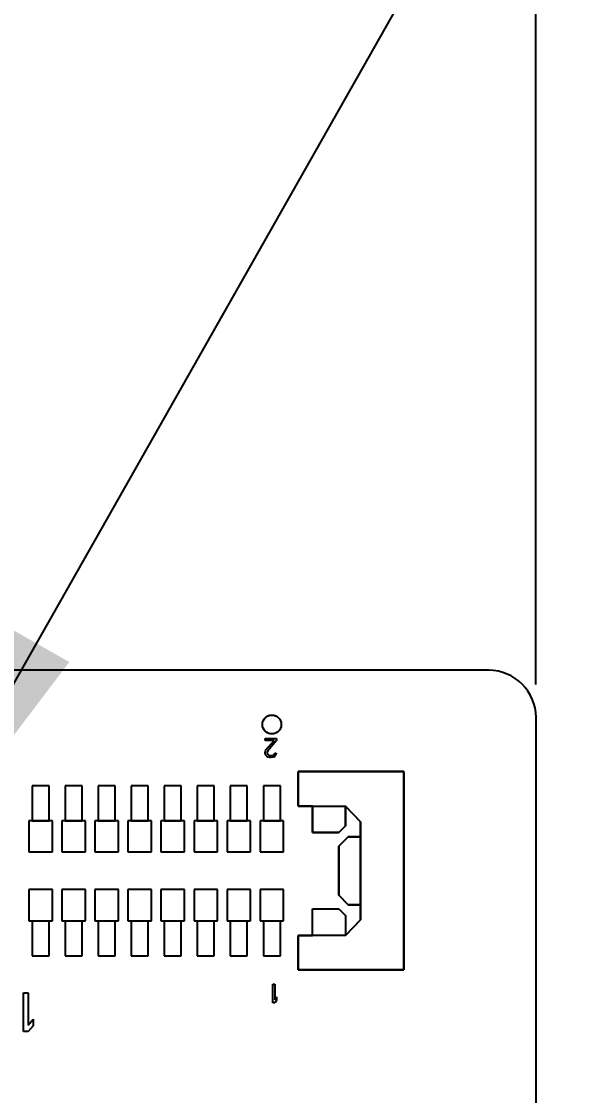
# Model space of a CAD drawing. Header units: millimetres. Extents: x 0 to 420, y 0 to 297.
# Drawn here: x 79.78 to 85.62, y 199.41 to 210.79 of the extents above; entities that cross this region are included whole.
import ezdxf

# ---------------------------------------------------------------- set-up
doc = ezdxf.new("R2010")
doc.units = ezdxf.units.MM
doc.header["$LTSCALE"] = 23.1
doc.layers.get('0').update_dxf_attribs({"linetype": 'CONTINUOUS'})
doc.layers.add('00_COPY_GEOM', color=7, linetype='CONTINUOUS')
doc.styles.get("Standard").update_dxf_attribs({"font": 'SIMPLEX.SHX', "width": 0.8})
doc.dimstyles.new('DIMSTYLE_7', dxfattribs={"dimtxt": 3, "dimasz": 3, "dimexe": 2, "dimexo": 0.35, "dimgap": 0.75, "dimtad": 0, "dimtih": 1, "dimtoh": 1, "dimdec": 3, "dimzin": 0, "dimdsep": 46, "dimtxsty": 'STANDARD', "dimblk": '_FILLED', "dimblk1": '_FILLED', "dimblk2": '_FILLED', "dimcen": 0.09, "dimadec": 3, "dimazin": 0, "dimtp": 0.2, "dimtm": 0.2, "dimtfac": 1, "dimtdec": 3, "dimtofl": 0, "dimtmove": 0, "dimatfit": 3, "dimldrblk": '_FILLED', "dimfxl": 1, "dimtolj": 1, "dimtzin": 0, "dimarcsym": 0})
doc.dimstyles.get("Standard").update_dxf_attribs({"dimtxt": 3, "dimasz": 3, "dimexe": 2, "dimexo": 0.35, "dimtad": 1, "dimdec": 3, "dimzin": 0, "dimdsep": 46, "dimtxsty": 'STANDARD', "dimblk": '_FILLED', "dimblk1": '_FILLED', "dimblk2": '_FILLED', "dimcen": 0.09, "dimadec": 3, "dimazin": 0, "dimtol": 1, "dimtp": 0.001, "dimtm": 0.001, "dimtfac": 1, "dimtdec": 3, "dimtofl": 0, "dimtmove": 0, "dimatfit": 3, "dimldrblk": '_FILLED', "dimfxl": 1, "dimtolj": 1, "dimtzin": 0, "dimarcsym": 0})

# ---------------------------------------------------------------- blocks, each defined once
blk = doc.blocks.new('*D22')
at = {"color": 2}
blk.add_line((85.235, 203.763), (85.235, 216.909), dxfattribs=at)
blk = doc.blocks.new('_FILLED')
at = {"color": 0, "linetype": 'BYBLOCK'}
blk.add_solid([(0, 0), (-1, 0.1333), (-1, -0.1333)], dxfattribs=at)

msp = doc.modelspace()

# ---------------------------------------------------------------- linework, layer by layer
at = {"color": 7}
for p, q in [((84.7351, 203.9129), (71.7351, 203.9129)), ((85.2351, 195.5098), (85.2351, 203.4129))]:
    msp.add_line(p, q, dxfattribs=at)
at = {"color": 2}
for p, q in [((82.3651, 203.1676), (82.3651, 203.1889)), ((82.3651, 203.1889), (82.4851, 203.1889)), ((82.4585, 203.1676), (82.3651, 203.1676)), ((82.3751, 203.074), (82.4585, 203.1676)), ((82.4851, 203.1676), (82.3918, 203.0612)), ((82.4851, 203.1889), (82.4851, 203.1676)), ((82.3651, 203.0442), (82.3685, 203.0612)), ((82.3651, 203.0357), (82.3651, 203.0442)), ((82.3685, 203.0187), (82.3651, 203.0357)), ((82.3685, 203.0612), (82.3751, 203.074)), ((82.3918, 203.0612), (82.3851, 203.0442)), ((82.3851, 203.0442), (82.3851, 203.0357)), ((82.3851, 203.0357), (82.3918, 203.0229)), ((82.3918, 203.0229), (82.4018, 203.0144)), ((82.4485, 203.0144), (82.4585, 203.0229)), ((82.4585, 203.0229), (82.4651, 203.0357)), ((82.4651, 203.0357), (82.4818, 203.0357)), ((82.4818, 203.0357), (82.4785, 203.0187)), ((82.3818, 203.0017), (82.3685, 203.0187)), ((82.3951, 202.9931), (82.3818, 203.0017)), ((82.4151, 202.9889), (82.3951, 202.9931)), ((82.4018, 203.0144), (82.4185, 203.0102)), ((82.4285, 202.9889), (82.4151, 202.9889)), ((82.4185, 203.0102), (82.4318, 203.0102)), ((82.4518, 202.9931), (82.4285, 202.9889)), ((82.4318, 203.0102), (82.4485, 203.0144)), ((82.4651, 203.0017), (82.4518, 202.9931)), ((82.4785, 203.0187), (82.4651, 203.0017)), ((82.7151, 202.8389), (82.7151, 202.4739)), ((83.8351, 202.8389), (82.7151, 202.8389)), ((83.8351, 200.7389), (83.8351, 202.8389)), ((79.8951, 202.6889), (79.8951, 202.3189)), ((80.0751, 202.6889), (79.8951, 202.6889)), ((80.0751, 202.3189), (80.0751, 202.6889)), ((80.2451, 202.6889), (80.2451, 202.3189)), ((80.4251, 202.6889), (80.2451, 202.6889)), ((80.4251, 202.3189), (80.4251, 202.6889)), ((80.5951, 202.6889), (80.5951, 202.3189)), ((80.7751, 202.6889), (80.5951, 202.6889)), ((80.7751, 202.3189), (80.7751, 202.6889)), ((80.9451, 202.6889), (80.9451, 202.3189)), ((81.1251, 202.6889), (80.9451, 202.6889)), ((81.1251, 202.3189), (81.1251, 202.6889)), ((81.2951, 202.6889), (81.2951, 202.3189)), ((81.4751, 202.6889), (81.2951, 202.6889)), ((81.4751, 202.3189), (81.4751, 202.6889)), ((81.6451, 202.6889), (81.6451, 202.3189)), ((81.8251, 202.6889), (81.6451, 202.6889)), ((81.8251, 202.3189), (81.8251, 202.6889)), ((81.9951, 202.6889), (81.9951, 202.3189)), ((82.1751, 202.6889), (81.9951, 202.6889)), ((82.1751, 202.3189), (82.1751, 202.6889)), ((82.3451, 202.6889), (82.3451, 202.3189)), ((82.5251, 202.6889), (82.3451, 202.6889)), ((82.5251, 202.3189), (82.5251, 202.6889)), ((82.7151, 202.4739), (83.2151, 202.4739)), ((82.8651, 202.1939), (82.8651, 202.4739)), ((83.2151, 202.4739), (83.2151, 202.2639)), ((83.2151, 202.4739), (83.3751, 202.3089)), ((79.8601, 202.3189), (79.8601, 201.9889)), ((80.1101, 202.3189), (79.8601, 202.3189)), ((80.1101, 201.9889), (80.1101, 202.3189)), ((80.2101, 202.3189), (80.2101, 201.9889)), ((80.4601, 202.3189), (80.2101, 202.3189)), ((80.4601, 201.9889), (80.4601, 202.3189)), ((80.5601, 202.3189), (80.5601, 201.9889)), ((80.8101, 202.3189), (80.5601, 202.3189)), ((80.8101, 201.9889), (80.8101, 202.3189)), ((80.9101, 202.3189), (80.9101, 201.9889)), ((81.1601, 202.3189), (80.9101, 202.3189)), ((81.1601, 201.9889), (81.1601, 202.3189)), ((81.2601, 202.3189), (81.2601, 201.9889)), ((81.5101, 202.3189), (81.2601, 202.3189)), ((81.5101, 201.9889), (81.5101, 202.3189)), ((81.6101, 202.3189), (81.6101, 201.9889)), ((81.8601, 202.3189), (81.6101, 202.3189)), ((81.8601, 201.9889), (81.8601, 202.3189)), ((81.9601, 202.3189), (81.9601, 201.9889)), ((82.2101, 202.3189), (81.9601, 202.3189)), ((82.2101, 201.9889), (82.2101, 202.3189)), ((82.3101, 202.3189), (82.3101, 201.9889)), ((82.5601, 202.3189), (82.3101, 202.3189)), ((82.5601, 201.9889), (82.5601, 202.3189)), ((83.2151, 202.2639), (83.1451, 202.1939)), ((83.3751, 202.3089), (83.3751, 201.2689)), ((83.1451, 202.1939), (82.8651, 202.1939)), ((83.2451, 202.1489), (83.1451, 202.0489)), ((83.3751, 202.1489), (83.2451, 202.1489)), ((83.1451, 202.0489), (83.1451, 201.5289)), ((79.8601, 201.9889), (80.1101, 201.9889)), ((80.2101, 201.9889), (80.4601, 201.9889)), ((80.5601, 201.9889), (80.8101, 201.9889)), ((80.9101, 201.9889), (81.1601, 201.9889)), ((81.2601, 201.9889), (81.5101, 201.9889)), ((81.6101, 201.9889), (81.8601, 201.9889)), ((81.9601, 201.9889), (82.2101, 201.9889)), ((82.3101, 201.9889), (82.5601, 201.9889)), ((79.8601, 201.5889), (79.8601, 201.2589)), ((80.1101, 201.5889), (79.8601, 201.5889)), ((80.1101, 201.2589), (80.1101, 201.5889)), ((80.2101, 201.5889), (80.2101, 201.2589)), ((80.4601, 201.5889), (80.2101, 201.5889)), ((80.4601, 201.2589), (80.4601, 201.5889)), ((80.5601, 201.5889), (80.5601, 201.2589)), ((80.8101, 201.5889), (80.5601, 201.5889)), ((80.8101, 201.2589), (80.8101, 201.5889)), ((80.9101, 201.5889), (80.9101, 201.2589)), ((81.1601, 201.5889), (80.9101, 201.5889)), ((81.1601, 201.2589), (81.1601, 201.5889)), ((81.2601, 201.5889), (81.2601, 201.2589)), ((81.5101, 201.5889), (81.2601, 201.5889)), ((81.5101, 201.2589), (81.5101, 201.5889)), ((81.6101, 201.5889), (81.6101, 201.2589)), ((81.8601, 201.5889), (81.6101, 201.5889)), ((81.8601, 201.2589), (81.8601, 201.5889)), ((81.9601, 201.5889), (81.9601, 201.2589)), ((82.2101, 201.5889), (81.9601, 201.5889)), ((82.2101, 201.2589), (82.2101, 201.5889)), ((82.3101, 201.5889), (82.3101, 201.2589)), ((82.5601, 201.5889), (82.3101, 201.5889)), ((82.5601, 201.2589), (82.5601, 201.5889)), ((83.1451, 201.5289), (83.2451, 201.4289)), ((83.2451, 201.4289), (83.3751, 201.4289)), ((82.8651, 201.1039), (82.8651, 201.3839)), ((82.8651, 201.3839), (83.1451, 201.3839)), ((83.1451, 201.3839), (83.2151, 201.3139)), ((79.8601, 201.2589), (80.1101, 201.2589)), ((79.8951, 201.2589), (79.8951, 200.8889)), ((80.0751, 200.8889), (80.0751, 201.2589)), ((80.2101, 201.2589), (80.4601, 201.2589)), ((80.2451, 201.2589), (80.2451, 200.8889)), ((80.4251, 200.8889), (80.4251, 201.2589)), ((80.5601, 201.2589), (80.8101, 201.2589)), ((80.5951, 201.2589), (80.5951, 200.8889)), ((80.7751, 200.8889), (80.7751, 201.2589)), ((80.9101, 201.2589), (81.1601, 201.2589)), ((80.9451, 201.2589), (80.9451, 200.8889)), ((81.1251, 200.8889), (81.1251, 201.2589)), ((81.2601, 201.2589), (81.5101, 201.2589)), ((81.2951, 201.2589), (81.2951, 200.8889)), ((81.4751, 200.8889), (81.4751, 201.2589)), ((81.6101, 201.2589), (81.8601, 201.2589)), ((81.6451, 201.2589), (81.6451, 200.8889)), ((81.8251, 200.8889), (81.8251, 201.2589)), ((81.9601, 201.2589), (82.2101, 201.2589)), ((81.9951, 201.2589), (81.9951, 200.8889)), ((82.1751, 200.8889), (82.1751, 201.2589)), ((82.3101, 201.2589), (82.5601, 201.2589)), ((82.3451, 201.2589), (82.3451, 200.8889)), ((82.5251, 200.8889), (82.5251, 201.2589)), ((83.2151, 201.3139), (83.2151, 201.1039)), ((83.3751, 201.2689), (83.2151, 201.1039)), ((82.7151, 201.1039), (82.7151, 200.7389)), ((83.2151, 201.1039), (82.7151, 201.1039)), ((79.8951, 200.8889), (80.0751, 200.8889)), ((80.2451, 200.8889), (80.4251, 200.8889)), ((80.5951, 200.8889), (80.7751, 200.8889)), ((80.9451, 200.8889), (81.1251, 200.8889)), ((81.2951, 200.8889), (81.4751, 200.8889)), ((81.6451, 200.8889), (81.8251, 200.8889)), ((81.9951, 200.8889), (82.1751, 200.8889)), ((82.3451, 200.8889), (82.5251, 200.8889)), ((82.7151, 200.7389), (83.8351, 200.7389)), ((82.4451, 200.3889), (82.4451, 200.5889)), ((82.4451, 200.5889), (82.4651, 200.5889)), ((82.4651, 200.5889), (82.4651, 200.4229)), ((79.8024, 200.0845), (79.8024, 200.4945)), ((79.8024, 200.4945), (79.8536, 200.4945)), ((79.8536, 200.4945), (79.8536, 200.1542)), ((82.4651, 200.4229), (82.4851, 200.4527)), ((82.4851, 200.4187), (82.4651, 200.3889)), ((82.4851, 200.4527), (82.4851, 200.4187)), ((82.4651, 200.3889), (82.4451, 200.3889)), ((79.8536, 200.1542), (79.9049, 200.2153)), ((79.9049, 200.2153), (79.9049, 200.1455)), ((79.8536, 200.0845), (79.8024, 200.0845)), ((79.9049, 200.1455), (79.8536, 200.0845))]:
    msp.add_line(p, q, dxfattribs=at)
for points in [[(82.3351, 203.3389), (82.3352, 203.3428), (82.3354, 203.3466), (82.3358, 203.3505), (82.3363, 203.3543), (82.337, 203.3582), (82.3378, 203.362), (82.3388, 203.3657), (82.3399, 203.3694), (82.3412, 203.3731), (82.3426, 203.3767), (82.3441, 203.3803), (82.3458, 203.3838), (82.3476, 203.3872), (82.3495, 203.3906), (82.3516, 203.3938), (82.3538, 203.397), (82.3561, 203.4002), (82.3585, 203.4032), (82.3611, 203.4061), (82.3637, 203.4089), (82.3665, 203.4116), (82.3694, 203.4142), (82.3723, 203.4167), (82.3754, 203.4191), (82.3786, 203.4214), (82.3818, 203.4235), (82.3851, 203.4255), (82.3885, 203.4274), (82.392, 203.4291), (82.3955, 203.4307), (82.3991, 203.4322), (82.4028, 203.4335), (82.4064, 203.4347), (82.4102, 203.4357), (82.414, 203.4366), (82.4178, 203.4374), (82.4216, 203.438), (82.4254, 203.4384), (82.4293, 203.4387), (82.4332, 203.4389), (82.4371, 203.4389), (82.4409, 203.4387), (82.4448, 203.4384), (82.4487, 203.438), (82.4525, 203.4374), (82.4563, 203.4366), (82.4601, 203.4357), (82.4638, 203.4347), (82.4675, 203.4335), (82.4711, 203.4322), (82.4747, 203.4307), (82.4783, 203.4291), (82.4817, 203.4274), (82.4851, 203.4255), (82.4884, 203.4235), (82.4917, 203.4214), (82.4948, 203.4191), (82.4979, 203.4167), (82.5009, 203.4142), (82.5038, 203.4116), (82.5065, 203.4089), (82.5092, 203.4061), (82.5117, 203.4032), (82.5142, 203.4002), (82.5165, 203.397), (82.5187, 203.3938), (82.5207, 203.3906), (82.5227, 203.3872), (82.5245, 203.3838), (82.5262, 203.3803), (82.5277, 203.3767), (82.5291, 203.3731), (82.5304, 203.3694), (82.5315, 203.3657), (82.5324, 203.362), (82.5333, 203.3582), (82.5339, 203.3543), (82.5344, 203.3505), (82.5348, 203.3466), (82.5351, 203.3428), (82.5351, 203.3389)], [(82.5351, 203.3389), (82.5351, 203.335), (82.5348, 203.3311), (82.5344, 203.3273), (82.5339, 203.3234), (82.5333, 203.3196), (82.5324, 203.3158), (82.5315, 203.3121), (82.5304, 203.3084), (82.5291, 203.3047), (82.5277, 203.3011), (82.5262, 203.2975), (82.5245, 203.294), (82.5227, 203.2906), (82.5207, 203.2872), (82.5187, 203.2839), (82.5165, 203.2807), (82.5142, 203.2776), (82.5117, 203.2746), (82.5092, 203.2717), (82.5065, 203.2689), (82.5038, 203.2662), (82.5009, 203.2636), (82.4979, 203.2611), (82.4948, 203.2587), (82.4917, 203.2564), (82.4884, 203.2543), (82.4851, 203.2523), (82.4817, 203.2504), (82.4783, 203.2487), (82.4747, 203.2471), (82.4711, 203.2456), (82.4675, 203.2443), (82.4638, 203.2431), (82.4601, 203.2421), (82.4563, 203.2412), (82.4525, 203.2404), (82.4487, 203.2398), (82.4448, 203.2394), (82.4409, 203.2391), (82.4371, 203.2389), (82.4332, 203.2389), (82.4293, 203.2391), (82.4254, 203.2394), (82.4216, 203.2398), (82.4178, 203.2404), (82.414, 203.2412), (82.4102, 203.2421), (82.4064, 203.2431), (82.4028, 203.2443), (82.3991, 203.2456), (82.3955, 203.2471), (82.392, 203.2487), (82.3885, 203.2504), (82.3851, 203.2523), (82.3818, 203.2543), (82.3786, 203.2564), (82.3754, 203.2587), (82.3723, 203.2611), (82.3694, 203.2636), (82.3665, 203.2662), (82.3637, 203.2689), (82.3611, 203.2717), (82.3585, 203.2746), (82.3561, 203.2776), (82.3538, 203.2807), (82.3516, 203.2839), (82.3495, 203.2872), (82.3476, 203.2906), (82.3458, 203.294), (82.3441, 203.2975), (82.3426, 203.3011), (82.3412, 203.3047), (82.3399, 203.3084), (82.3388, 203.3121), (82.3378, 203.3158), (82.337, 203.3196), (82.3363, 203.3234), (82.3358, 203.3273), (82.3354, 203.3311), (82.3352, 203.335), (82.3351, 203.3389)]]:
    msp.add_lwpolyline(points, dxfattribs=at)
at = {"color": 7}
msp.add_arc((84.7351, 203.4129), 0.5, 0, 90, dxfattribs=at)
at = {"layer": '00_COPY_GEOM', "color": 2}
for p, q in [((82.3651, 203.1676), (82.3651, 203.1889)), ((82.3651, 203.1889), (82.4851, 203.1889)), ((82.4585, 203.1676), (82.3651, 203.1676)), ((82.3751, 203.074), (82.4585, 203.1676)), ((82.4851, 203.1676), (82.3918, 203.0612)), ((82.4851, 203.1889), (82.4851, 203.1676)), ((82.3651, 203.0442), (82.3685, 203.0612)), ((82.3651, 203.0357), (82.3651, 203.0442)), ((82.3685, 203.0187), (82.3651, 203.0357)), ((82.3685, 203.0612), (82.3751, 203.074)), ((82.3918, 203.0612), (82.3851, 203.0442)), ((82.3851, 203.0442), (82.3851, 203.0357)), ((82.3851, 203.0357), (82.3918, 203.0229)), ((82.3918, 203.0229), (82.4018, 203.0144)), ((82.4485, 203.0144), (82.4585, 203.0229)), ((82.4585, 203.0229), (82.4651, 203.0357)), ((82.4651, 203.0357), (82.4818, 203.0357)), ((82.4818, 203.0357), (82.4785, 203.0187)), ((82.3818, 203.0017), (82.3685, 203.0187)), ((82.3951, 202.9931), (82.3818, 203.0017)), ((82.4151, 202.9889), (82.3951, 202.9931)), ((82.4018, 203.0144), (82.4185, 203.0102)), ((82.4285, 202.9889), (82.4151, 202.9889)), ((82.4185, 203.0102), (82.4318, 203.0102)), ((82.4518, 202.9931), (82.4285, 202.9889)), ((82.4318, 203.0102), (82.4485, 203.0144)), ((82.4651, 203.0017), (82.4518, 202.9931)), ((82.4785, 203.0187), (82.4651, 203.0017)), ((79.8951, 202.6889), (79.8951, 202.3189)), ((80.0751, 202.6889), (79.8951, 202.6889)), ((80.0751, 202.3189), (80.0751, 202.6889)), ((80.2451, 202.6889), (80.2451, 202.3189)), ((80.4251, 202.6889), (80.2451, 202.6889)), ((80.4251, 202.3189), (80.4251, 202.6889)), ((80.5951, 202.6889), (80.5951, 202.3189)), ((80.7751, 202.6889), (80.5951, 202.6889)), ((80.7751, 202.3189), (80.7751, 202.6889)), ((80.9451, 202.6889), (80.9451, 202.3189)), ((81.1251, 202.6889), (80.9451, 202.6889)), ((81.1251, 202.3189), (81.1251, 202.6889)), ((81.2951, 202.6889), (81.2951, 202.3189)), ((81.4751, 202.6889), (81.2951, 202.6889)), ((81.4751, 202.3189), (81.4751, 202.6889)), ((81.6451, 202.6889), (81.6451, 202.3189)), ((81.8251, 202.6889), (81.6451, 202.6889)), ((81.8251, 202.3189), (81.8251, 202.6889)), ((81.9951, 202.6889), (81.9951, 202.3189)), ((82.1751, 202.6889), (81.9951, 202.6889)), ((82.1751, 202.3189), (82.1751, 202.6889)), ((82.3451, 202.6889), (82.3451, 202.3189)), ((82.5251, 202.6889), (82.3451, 202.6889)), ((82.5251, 202.3189), (82.5251, 202.6889)), ((82.8651, 202.4739), (82.8651, 202.1939)), ((82.8651, 202.4739), (83.2151, 202.4739)), ((83.2151, 202.2639), (83.2151, 202.4739)), ((79.8951, 202.3189), (80.0751, 202.3189)), ((80.2451, 202.3189), (80.4251, 202.3189)), ((80.5951, 202.3189), (80.7751, 202.3189)), ((80.9451, 202.3189), (81.1251, 202.3189)), ((81.2951, 202.3189), (81.4751, 202.3189)), ((81.6451, 202.3189), (81.8251, 202.3189)), ((81.9951, 202.3189), (82.1751, 202.3189)), ((82.3451, 202.3189), (82.5251, 202.3189)), ((83.1451, 202.1939), (83.2151, 202.2639)), ((82.8651, 202.1939), (83.1451, 202.1939)), ((83.1451, 202.0489), (83.2451, 202.1489)), ((83.2451, 202.1489), (83.3751, 202.1489)), ((83.3751, 201.4289), (83.3751, 202.1489)), ((83.1451, 201.5289), (83.1451, 202.0489)), ((83.2451, 201.4289), (83.1451, 201.5289)), ((83.3751, 201.4289), (83.2451, 201.4289)), ((82.8651, 201.1039), (82.8651, 201.3839)), ((82.8651, 201.3839), (83.1451, 201.3839)), ((83.1451, 201.3839), (83.2151, 201.3139)), ((79.8951, 201.2589), (79.8951, 200.8889)), ((79.8951, 201.2589), (80.0751, 201.2589)), ((80.0751, 200.8889), (80.0751, 201.2589)), ((80.2451, 201.2589), (80.2451, 200.8889)), ((80.2451, 201.2589), (80.4251, 201.2589)), ((80.4251, 200.8889), (80.4251, 201.2589)), ((80.5951, 201.2589), (80.5951, 200.8889)), ((80.5951, 201.2589), (80.7751, 201.2589)), ((80.7751, 200.8889), (80.7751, 201.2589)), ((80.9451, 201.2589), (80.9451, 200.8889)), ((80.9451, 201.2589), (81.1251, 201.2589)), ((81.1251, 200.8889), (81.1251, 201.2589)), ((81.2951, 201.2589), (81.2951, 200.8889)), ((81.2951, 201.2589), (81.4751, 201.2589)), ((81.4751, 200.8889), (81.4751, 201.2589)), ((81.6451, 201.2589), (81.6451, 200.8889)), ((81.6451, 201.2589), (81.8251, 201.2589)), ((81.8251, 200.8889), (81.8251, 201.2589)), ((81.9951, 201.2589), (81.9951, 200.8889)), ((81.9951, 201.2589), (82.1751, 201.2589)), ((82.1751, 200.8889), (82.1751, 201.2589)), ((82.3451, 201.2589), (82.3451, 200.8889)), ((82.3451, 201.2589), (82.5251, 201.2589)), ((82.5251, 200.8889), (82.5251, 201.2589)), ((83.2151, 201.3139), (83.2151, 201.1039)), ((83.2151, 201.1039), (82.8651, 201.1039)), ((79.8951, 200.8889), (80.0751, 200.8889)), ((80.2451, 200.8889), (80.4251, 200.8889)), ((80.5951, 200.8889), (80.7751, 200.8889)), ((80.9451, 200.8889), (81.1251, 200.8889)), ((81.2951, 200.8889), (81.4751, 200.8889)), ((81.6451, 200.8889), (81.8251, 200.8889)), ((81.9951, 200.8889), (82.1751, 200.8889)), ((82.3451, 200.8889), (82.5251, 200.8889)), ((82.4451, 200.3889), (82.4451, 200.5889)), ((82.4451, 200.5889), (82.4651, 200.5889)), ((82.4651, 200.5889), (82.4651, 200.4229)), ((79.8024, 200.0845), (79.8024, 200.4945)), ((79.8024, 200.4945), (79.8536, 200.4945)), ((79.8536, 200.4945), (79.8536, 200.1542)), ((82.4651, 200.4229), (82.4851, 200.4527)), ((82.4851, 200.4187), (82.4651, 200.3889)), ((82.4851, 200.4527), (82.4851, 200.4187)), ((82.4651, 200.3889), (82.4451, 200.3889)), ((79.8536, 200.1542), (79.9049, 200.2153)), ((79.9049, 200.2153), (79.9049, 200.1455)), ((79.8536, 200.0845), (79.8024, 200.0845)), ((79.9049, 200.1455), (79.8536, 200.0845))]:
    msp.add_line(p, q, dxfattribs=at)
at = {"layer": '00_COPY_GEOM', "color": 1}
for p, q in [((82.7151, 202.4739), (82.7151, 202.8389)), ((82.7151, 202.8389), (83.8351, 202.8389)), ((83.8351, 202.8389), (83.8351, 200.7389)), ((82.8651, 202.4739), (82.7151, 202.4739)), ((83.3751, 202.3089), (83.2151, 202.4739)), ((79.8601, 202.3189), (79.8601, 201.9889)), ((79.8951, 202.3189), (79.8601, 202.3189)), ((80.1101, 202.3189), (80.0751, 202.3189)), ((80.1101, 201.9889), (80.1101, 202.3189)), ((80.2101, 202.3189), (80.2101, 201.9889)), ((80.2451, 202.3189), (80.2101, 202.3189)), ((80.4601, 202.3189), (80.4251, 202.3189)), ((80.4601, 201.9889), (80.4601, 202.3189)), ((80.5601, 202.3189), (80.5601, 201.9889)), ((80.5951, 202.3189), (80.5601, 202.3189)), ((80.8101, 202.3189), (80.7751, 202.3189)), ((80.8101, 201.9889), (80.8101, 202.3189)), ((80.9101, 202.3189), (80.9101, 201.9889)), ((80.9451, 202.3189), (80.9101, 202.3189)), ((81.1601, 202.3189), (81.1251, 202.3189)), ((81.1601, 201.9889), (81.1601, 202.3189)), ((81.2601, 202.3189), (81.2601, 201.9889)), ((81.2951, 202.3189), (81.2601, 202.3189)), ((81.5101, 202.3189), (81.4751, 202.3189)), ((81.5101, 201.9889), (81.5101, 202.3189)), ((81.6101, 202.3189), (81.6101, 201.9889)), ((81.6451, 202.3189), (81.6101, 202.3189)), ((81.8601, 202.3189), (81.8251, 202.3189)), ((81.8601, 201.9889), (81.8601, 202.3189)), ((81.9601, 202.3189), (81.9601, 201.9889)), ((81.9951, 202.3189), (81.9601, 202.3189)), ((82.2101, 202.3189), (82.1751, 202.3189)), ((82.2101, 201.9889), (82.2101, 202.3189)), ((82.3101, 202.3189), (82.3101, 201.9889)), ((82.3451, 202.3189), (82.3101, 202.3189)), ((82.5601, 202.3189), (82.5251, 202.3189)), ((82.5601, 201.9889), (82.5601, 202.3189)), ((83.3751, 202.1489), (83.3751, 202.3089)), ((79.8601, 201.9889), (80.1101, 201.9889)), ((80.2101, 201.9889), (80.4601, 201.9889)), ((80.5601, 201.9889), (80.8101, 201.9889)), ((80.9101, 201.9889), (81.1601, 201.9889)), ((81.2601, 201.9889), (81.5101, 201.9889)), ((81.6101, 201.9889), (81.8601, 201.9889)), ((81.9601, 201.9889), (82.2101, 201.9889)), ((82.3101, 201.9889), (82.5601, 201.9889)), ((79.8601, 201.5889), (79.8601, 201.2589)), ((80.1101, 201.5889), (79.8601, 201.5889)), ((80.1101, 201.2589), (80.1101, 201.5889)), ((80.2101, 201.5889), (80.2101, 201.2589)), ((80.4601, 201.5889), (80.2101, 201.5889)), ((80.4601, 201.2589), (80.4601, 201.5889)), ((80.5601, 201.5889), (80.5601, 201.2589)), ((80.8101, 201.5889), (80.5601, 201.5889)), ((80.8101, 201.2589), (80.8101, 201.5889)), ((80.9101, 201.5889), (80.9101, 201.2589)), ((81.1601, 201.5889), (80.9101, 201.5889)), ((81.1601, 201.2589), (81.1601, 201.5889)), ((81.2601, 201.5889), (81.2601, 201.2589)), ((81.5101, 201.5889), (81.2601, 201.5889)), ((81.5101, 201.2589), (81.5101, 201.5889)), ((81.6101, 201.5889), (81.6101, 201.2589)), ((81.8601, 201.5889), (81.6101, 201.5889)), ((81.8601, 201.2589), (81.8601, 201.5889)), ((81.9601, 201.5889), (81.9601, 201.2589)), ((82.2101, 201.5889), (81.9601, 201.5889)), ((82.2101, 201.2589), (82.2101, 201.5889)), ((82.3101, 201.5889), (82.3101, 201.2589)), ((82.5601, 201.5889), (82.3101, 201.5889)), ((82.5601, 201.2589), (82.5601, 201.5889)), ((83.3751, 201.2689), (83.3751, 201.4289)), ((79.8601, 201.2589), (79.8951, 201.2589)), ((80.0751, 201.2589), (80.1101, 201.2589)), ((80.2101, 201.2589), (80.2451, 201.2589)), ((80.4251, 201.2589), (80.4601, 201.2589)), ((80.5601, 201.2589), (80.5951, 201.2589)), ((80.7751, 201.2589), (80.8101, 201.2589)), ((80.9101, 201.2589), (80.9451, 201.2589)), ((81.1251, 201.2589), (81.1601, 201.2589)), ((81.2601, 201.2589), (81.2951, 201.2589)), ((81.4751, 201.2589), (81.5101, 201.2589)), ((81.6101, 201.2589), (81.6451, 201.2589)), ((81.8251, 201.2589), (81.8601, 201.2589)), ((81.9601, 201.2589), (81.9951, 201.2589)), ((82.1751, 201.2589), (82.2101, 201.2589)), ((82.3101, 201.2589), (82.3451, 201.2589)), ((82.5251, 201.2589), (82.5601, 201.2589)), ((83.2151, 201.1039), (83.3751, 201.2689)), ((82.7151, 200.7389), (82.7151, 201.1039)), ((82.7151, 201.1039), (82.8651, 201.1039)), ((83.8351, 200.7389), (82.7151, 200.7389))]:
    msp.add_line(p, q, dxfattribs=at)
at = {"layer": '00_COPY_GEOM', "color": 2}
msp.add_circle((82.4351, 203.3389), 0.1, dxfattribs=at)

# ---------------------------------------------------------------- dimensions: what is measured, and where the dimension line sits
at = {"color": 2}
dim = msp.add_ordinate_dim(feature_location=(85.2351, 203.7629), offset=(0, 13.1461), dtype=1, origin=(65.2351, 203.4129), dimstyle='DIMSTYLE_7', override={"dimtad": 1, "dimtih": 0, "dimtoh": 0}, dxfattribs=at)
dim.commit()
dim.dimension.update_dxf_attribs({"geometry": '*D22', "text_midpoint": (84.4851, 218.409)})

# ---------------------------------------------------------------- leaders
msp.add_leader([(78.4601, 201.5889), (96.5926, 233.5478), (99.5926, 233.5478)], dimstyle='STANDARD', override={"dimtad": 0}, dxfattribs=at)

doc.saveas('drawing.dxf')
